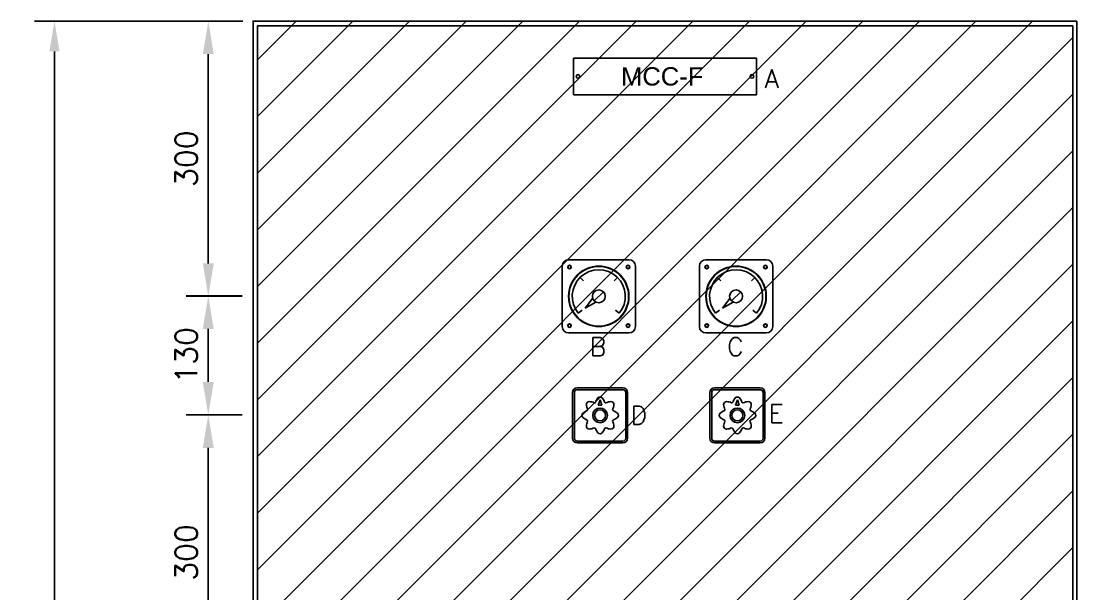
# Model space of a CAD drawing. Header units: millimetres. Extents: x 60229 to 91621, y 21923 to 36546.
# Drawn here: x 67460 to 68614, y 29931 to 30557 of the extents above; entities that cross this region are included whole.
import ezdxf
from ezdxf.enums import TextEntityAlignment as Align

# ---------------------------------------------------------------- set-up
doc = ezdxf.new("R2010")
doc.units = ezdxf.units.MM
doc.linetypes.add('HIDDEN', pattern=[2.5, 1.5, -1])
for name, color, linetype in [('BLOCK', 3, 'Continuous'), ('BOX심벌(제출)500', 3, 'Continuous'), ('H', 2, 'HIDDEN')]:
    doc.layers.add(name, color=color, linetype=linetype)
doc.styles.add('ROMANS', font='romans.shx', dxfattribs={"bigfont": 'fhg.shx'})
doc.styles.get("Standard").update_dxf_attribs({"font": 'arial.ttf'})
doc.dimstyles.new('STANDARD$0', dxfattribs={"dimscale": 12, "dimtxt": 2, "dimasz": 3, "dimexe": 2, "dimexo": 1, "dimgap": 1, "dimtad": 1, "dimdec": 0, "dimzin": 0, "dimdsep": 46, "dimtxsty": 'ROMANS', "dimcen": 0, "dimclrd": 3, "dimclre": 3, "dimclrt": 7, "dimadec": 0, "dimazin": 0, "dimtfac": 0.5, "dimtdec": 0, "dimtix": 1, "dimtmove": 1, "dimatfit": 3, "dimfxl": 1, "dimtolj": 1, "dimtzin": 0, "dimarcsym": 0})

# ---------------------------------------------------------------- blocks, each defined once
blk = doc.blocks.new('NP-M200')
at = {"color": 3}
for p, q in [((-100, 20), (100, 20)), ((-100, 20), (-100, -20)), ((100, 20), (100, -20)), ((-100, -20), (100, -20))]:
    blk.add_line(p, q, dxfattribs=at)
at = {"color": 8}
for centre in [(-95, 0), (95, 0)]:
    blk.add_circle(centre, 2, dxfattribs=at)
blk = doc.blocks.new('*D162')
at = {"color": 3, "lineweight": -2, "transparency": 16777216}
for p, q in [((67701.7, 30256.6), (67640.8, 30256.6)), ((67664.8, 30220.6), (67664.8, 30162.6)), ((67701.7, 30126.6), (67640.8, 30126.6))]:
    blk.add_line(p, q, dxfattribs=at)
at = {"color": 3, "transparency": 16777216}
for points in [[(67658.8, 30220.6), (67670.8, 30220.6), (67664.8, 30256.6)], [(67658.8, 30162.6), (67670.8, 30162.6), (67664.8, 30126.6)]]:
    blk.add_solid(points, dxfattribs=at)
at = {"color": 7, "lineweight": -2, "transparency": 16777216, "insert": (67640.8, 30191.6), "char_height": 24, "attachment_point": 5, "rotation": 90, "style": 'ROMANS'}
blk.add_mtext('\\A1;130', dxfattribs=at)
blk = doc.blocks.new('*D163')
at = {"color": 3, "lineweight": -2, "transparency": 16777216}
for p, q in [((67689.7, 30126.6), (67640.8, 30126.6)), ((67664.8, 30090.6), (67664.8, 29862.1)), ((67689.7, 29826.1), (67640.8, 29826.1))]:
    blk.add_line(p, q, dxfattribs=at)
at = {"color": 3, "transparency": 16777216}
for points in [[(67658.8, 30090.6), (67670.8, 30090.6), (67664.8, 30126.6)], [(67658.8, 29862.1), (67670.8, 29862.1), (67664.8, 29826.1)]]:
    blk.add_solid(points, dxfattribs=at)
at = {"color": 7, "lineweight": -2, "transparency": 16777216, "insert": (67640.8, 29976.4), "char_height": 24, "attachment_point": 5, "rotation": 90, "style": 'ROMANS'}
blk.add_mtext('\\A1;300', dxfattribs=at)
blk = doc.blocks.new('Meter-80광각')
at = {"layer": 'BLOCK'}
for p, q in [((-33, 40), (33, 40)), ((-40, 33), (-40, -33)), ((40, 33), (40, -33)), ((-20.5, 20.5), (-16.8, 16.8)), ((16.8, 16.8), (20.5, 20.5)), ((-5, -5), (5, 5)), ((-6.7, -2.3), (-15, -13.1)), ((-15, -13.1), (-3.1, -6.3)), ((-22.4, -18.5), (-18.3, -15.1)), ((18.3, -15.1), (22.4, -18.5)), ((-33, -40), (33, -40))]:
    blk.add_line(p, q, dxfattribs=at)
for centre, radius in [((-32, 32), 2), ((0, 0), 32.6), ((32, 32), 2), ((0, 0), 7.04), ((-32, -32), 2), ((32, -32), 2)]:
    blk.add_circle(centre, radius, dxfattribs=at)
for centre, radius, start, end in [((-33, 33), 7, 90, 180), ((33, 33), 7, 0, 90), ((0, 0), 29, 320.4774, 219.5226), ((-33, -33), 7, 180, 270), ((33, -33), 7, 270, 0)]:
    blk.add_arc(centre, radius, start, end, dxfattribs=at)
at = {"layer": 'H', "linetype": 'Continuous'}
for centre, radius in [((-32, 32), 1.7), ((0, 0), 33), ((32, 32), 1.7), ((-32, -32), 1.7), ((32, -32), 1.7)]:
    blk.add_circle(centre, radius, dxfattribs=at)
blk = doc.blocks.new('*D164')
at = {"color": 3, "lineweight": -2, "transparency": 16777216}
for p, q in [((67701.7, 30556.6), (67640.8, 30556.6)), ((67664.8, 30520.6), (67664.8, 30292.1)), ((67701.7, 30256.1), (67640.8, 30256.1))]:
    blk.add_line(p, q, dxfattribs=at)
at = {"color": 3, "transparency": 16777216}
for points in [[(67658.8, 30520.6), (67670.8, 30520.6), (67664.8, 30556.6)], [(67658.8, 30292.1), (67670.8, 30292.1), (67664.8, 30256.1)]]:
    blk.add_solid(points, dxfattribs=at)
at = {"color": 7, "lineweight": -2, "transparency": 16777216, "insert": (67640.8, 30406.4), "char_height": 24, "attachment_point": 5, "rotation": 90, "style": 'ROMANS'}
blk.add_mtext('\\A1;300', dxfattribs=at)
blk = doc.blocks.new('*D208')
at = {"color": 3, "lineweight": -2, "transparency": 16777216}
for p, q in [((67702.7, 30556.6), (67474.8, 30556.6)), ((67496.8, 30523.6), (67496.8, 28989.6)), ((67702.7, 28956.6), (67474.8, 28956.6))]:
    blk.add_line(p, q, dxfattribs=at)
at = {"color": 3, "transparency": 16777216}
for points in [[(67491.3, 30523.6), (67502.3, 30523.6), (67496.8, 30556.6)], [(67491.3, 28989.6), (67502.3, 28989.6), (67496.8, 28956.6)]]:
    blk.add_solid(points, dxfattribs=at)
at = {"lineweight": -2, "transparency": 16777216, "insert": (67474.8, 29756.6), "char_height": 22, "attachment_point": 5, "rotation": 90, "style": 'ROMANS'}
blk.add_mtext('\\A1;1600', dxfattribs=at)

msp = doc.modelspace()

# ---------------------------------------------------------------- hatches: boundary and pattern name
at = {"linetype": 'Continuous', "lineweight": -2}
h = msp.add_hatch(dxfattribs=at)
h.set_pattern_fill('ANSI31', color=1, scale=350)
h.set_pattern_definition([(45, (69997.627, 24502.416), (-30.93592, 30.93592), [])])
h.paths.add_polyline_path([(68609.2, 30556.6), (67718.7, 30556.6), (67718.7, 28961.1), (68609.2, 28961.1)])

# ---------------------------------------------------------------- linework, layer by layer
at = {"color": 3, "lineweight": -2}
for p, q in [((68062.8, 30151.1), (68062.8, 30101.1)), ((68067.8, 30156.1), (68117.8, 30156.1)), ((68122.8, 30151.1), (68122.8, 30101.1)), ((68212.8, 30151.1), (68212.8, 30101.1)), ((68217.8, 30156.1), (68267.8, 30156.1)), ((68272.8, 30151.1), (68272.8, 30101.1)), ((68067.8, 30096.1), (68117.8, 30096.1)), ((68217.8, 30096.1), (68267.8, 30096.1))]:
    msp.add_line(p, q, dxfattribs=at)
at = {"color": 8, "lineweight": -2}
for p, q in [((68064.8, 30151.1), (68064.8, 30101.1)), ((68067.8, 30154.1), (68117.8, 30154.1)), ((68120.8, 30151.1), (68120.8, 30101.1)), ((68214.8, 30151.1), (68214.8, 30101.1)), ((68217.8, 30154.1), (68267.8, 30154.1)), ((68270.8, 30151.1), (68270.8, 30101.1)), ((68067.8, 30098.1), (68117.8, 30098.1)), ((68217.8, 30098.1), (68267.8, 30098.1))]:
    msp.add_line(p, q, dxfattribs=at)
at = {"color": 8, "linetype": 'Continuous', "lineweight": -2}
for p, q in [((68092.8, 30143.1), (68090.8, 30137.1)), ((68090.8, 30137.1), (68094.8, 30137.1)), ((68094.8, 30137.1), (68092.8, 30143.1)), ((68242.8, 30143.1), (68240.8, 30137.1)), ((68240.8, 30137.1), (68244.8, 30137.1)), ((68244.8, 30137.1), (68242.8, 30143.1))]:
    msp.add_line(p, q, dxfattribs=at)
at = {"color": 1, "linetype": 'Continuous', "lineweight": -2}
msp.add_lwpolyline([(68613.7, 30556.6), (67713.7, 30556.6), (67713.7, 28956.6), (68613.7, 28956.6)], close=True, dxfattribs=at)
at = {"color": 3, "linetype": 'Continuous', "lineweight": -2}
msp.add_lwpolyline([(68609.2, 28961.1), (67718.7, 28961.1), (67718.7, 30551.6), (68609.2, 30551.6)], close=True, dxfattribs=at)
for points in [[(68078.7, 30140.3, 0.215712), (68077.8, 30137.9, 0.093237), (68079.2, 30132.5, 0), (68079.2, 30132.4)], [(68086.5, 30139.8, 0), (68086.5, 30139.8, 0.093237), (68081, 30141.2, 0.215712), (68078.7, 30140.3)], [(68092.8, 30146.1, 0.215712), (68090.5, 30145.1, 0.093237), (68087.7, 30140.3, 0), (68087.7, 30140.2)], [(68098, 30140.2, 0), (68098, 30140.3, 0.093237), (68095.1, 30145.1, 0.215712), (68092.8, 30146.1)], [(68107, 30140.3, 0.215712), (68104.6, 30141.2, 0.093237), (68099.2, 30139.8, 0), (68099.1, 30139.8)], [(68106.4, 30132.4, 0), (68106.5, 30132.5, 0.093237), (68107.9, 30137.9, 0.215712), (68107, 30140.3)], [(68228.7, 30140.3, 0.215712), (68227.8, 30137.9, 0.093237), (68229.2, 30132.5, 0), (68229.2, 30132.4)], [(68236.5, 30139.8, 0), (68236.5, 30139.8, 0.093237), (68231, 30141.2, 0.215712), (68228.7, 30140.3)], [(68242.8, 30146.1, 0.215712), (68240.5, 30145.1, 0.093237), (68237.7, 30140.3, 0), (68237.7, 30140.2)], [(68248, 30140.2, 0), (68248, 30140.3, 0.093237), (68245.1, 30145.1, 0.215712), (68242.8, 30146.1)], [(68257, 30140.3, 0.215712), (68254.6, 30141.2, 0.093237), (68249.2, 30139.8, 0), (68249.1, 30139.8)], [(68256.4, 30132.4, 0), (68256.5, 30132.5, 0.093237), (68257.9, 30137.9, 0.215712), (68257, 30140.3)], [(68078.7, 30131.3, 0), (68078.7, 30131.3, 0.093237), (68073.9, 30128.4, 0.215712), (68072.8, 30126.1)], [(68072.8, 30126.1, 0.215712), (68073.9, 30123.8, 0.093237), (68078.7, 30121, 0), (68078.7, 30121)], [(68106.9, 30121, 0), (68107, 30121, 0.093237), (68111.8, 30123.8, 0.215712), (68112.8, 30126.1, 0.215712), (68111.8, 30128.4, 0.093237), (68107, 30131.3, 0), (68106.9, 30131.3)], [(68228.7, 30131.3, 0), (68228.7, 30131.3, 0.093237), (68223.9, 30128.4, 0.215712), (68222.8, 30126.1)], [(68222.8, 30126.1, 0.215712), (68223.9, 30123.8, 0.093237), (68228.7, 30121, 0), (68228.7, 30121)], [(68256.9, 30121, 0), (68257, 30121, 0.093237), (68261.8, 30123.8, 0.215712), (68262.8, 30126.1, 0.215712), (68261.8, 30128.4, 0.093237), (68257, 30131.3, 0), (68256.9, 30131.3)], [(68079.2, 30119.8, 0), (68079.2, 30119.8, 0.093237), (68077.8, 30114.3, 0.215712), (68078.7, 30112, 0.215712), (68081, 30111.1, 0.093237), (68086.5, 30112.5, 0), (68086.5, 30112.5)], [(68099.1, 30112.5, 0), (68099.2, 30112.5, 0.093237), (68104.6, 30111.1, 0.215712), (68107, 30112, 0.215712), (68107.9, 30114.3, 0.093237), (68106.5, 30119.8, 0), (68106.4, 30119.8)], [(68229.2, 30119.8, 0), (68229.2, 30119.8, 0.093237), (68227.8, 30114.3, 0.215712), (68228.7, 30112, 0.215712), (68231, 30111.1, 0.093237), (68236.5, 30112.5, 0), (68236.5, 30112.5)], [(68249.1, 30112.5, 0), (68249.2, 30112.5, 0.093237), (68254.6, 30111.1, 0.215712), (68257, 30112, 0.215712), (68257.9, 30114.3, 0.093237), (68256.5, 30119.8, 0), (68256.4, 30119.8)], [(68087.7, 30112.1, 0), (68087.7, 30112, 0.093237), (68090.5, 30107.2, 0.215712), (68092.8, 30106.1, 0.215712), (68095.1, 30107.2, 0.093237), (68098, 30112, 0), (68098, 30112.1)], [(68237.7, 30112.1, 0), (68237.7, 30112, 0.093237), (68240.5, 30107.2, 0.215712), (68242.8, 30106.1, 0.215712), (68245.1, 30107.2, 0.093237), (68248, 30112, 0), (68248, 30112.1)]]:
    msp.add_lwpolyline(points, format="xyb", dxfattribs=at)
at = {"color": 8, "linetype": 'Continuous', "lineweight": -2}
for centre, radius in [((68092.8, 30126.1), 8), ((68092.8, 30126.1), 6), ((68242.8, 30126.1), 8), ((68242.8, 30126.1), 6)]:
    msp.add_circle(centre, radius, dxfattribs=at)
at = {"color": 3, "lineweight": -2}
for centre, start, end in [((68067.8, 30151.1), 90, 180), ((68117.8, 30151.1), 0, 90), ((68217.8, 30151.1), 90, 180), ((68267.8, 30151.1), 0, 90), ((68067.8, 30101.1), 180, 270), ((68117.8, 30101.1), 270, 0), ((68217.8, 30101.1), 180, 270), ((68267.8, 30101.1), 270, 0)]:
    msp.add_arc(centre, 5, start, end, dxfattribs=at)
at = {"color": 8, "lineweight": -2}
for centre, start, end in [((68067.8, 30151.1), 90, 180), ((68117.8, 30151.1), 0, 90), ((68217.8, 30151.1), 90, 180), ((68267.8, 30151.1), 0, 90), ((68067.8, 30101.1), 180, 270), ((68117.8, 30101.1), 270, 0), ((68217.8, 30101.1), 180, 270), ((68267.8, 30101.1), 270, 0)]:
    msp.add_arc(centre, 3, start, end, dxfattribs=at)
at = {"color": 3, "linetype": 'Continuous', "lineweight": -2}
for centre, start, end in [((68092.8, 30126.1), 110.1616, 114.8384), ((68092.8, 30126.1), 65.1616, 69.8384), ((68242.8, 30126.1), 110.1616, 114.8384), ((68242.8, 30126.1), 65.1616, 69.8384), ((68092.8, 30126.1), 155.1616, 159.8384), ((68092.8, 30126.1), 20.1616, 24.8384), ((68242.8, 30126.1), 155.1616, 159.8384), ((68242.8, 30126.1), 20.1616, 24.8384), ((68092.8, 30126.1), 200.1616, 204.8384), ((68092.8, 30126.1), 335.1616, 339.8384), ((68242.8, 30126.1), 200.1616, 204.8384), ((68242.8, 30126.1), 335.1616, 339.8384), ((68092.8, 30126.1), 245.1616, 249.8384), ((68092.8, 30126.1), 290.1616, 294.8384), ((68242.8, 30126.1), 245.1616, 249.8384), ((68242.8, 30126.1), 290.1616, 294.8384)]:
    msp.add_arc(centre, 15, start, end, dxfattribs=at)
at = {"layer": 'BOX심벌(제출)500', "color": 3, "lineweight": -2}
for p, q in [((67718.7, 29311.1), (67718.7, 30551.6)), ((68609.2, 30451.6), (68609.2, 28961.1))]:
    msp.add_line(p, q, dxfattribs=at)

# ---------------------------------------------------------------- block references
at = {"lineweight": -2}
for name, p in [('NP-M200', (68163.7, 30496.3)), ('Meter-80광각', (68091.4, 30256.1)), ('Meter-80광각', (68241.4, 30256.1))]:
    msp.add_blockref(name, p, dxfattribs=at)

# ---------------------------------------------------------------- texts
at = {"color": 252, "lineweight": -2}
msp.add_text('MCC-F', height=20, dxfattribs=at).set_placement((68160.7, 30496.3), align=Align.MIDDLE)
at = {"color": 7, "lineweight": -2, "style": 'ROMANS'}
for s, p in [('A', (68280.5, 30483.7)), ('B', (68090.6, 30191)), ('C', (68240.6, 30191)), ('E', (68285.2, 30117.9)), ('D', (68135.2, 30116.3))]:
    msp.add_text(s, height=20, dxfattribs=at).set_placement(p, align=Align.CENTER)

# ---------------------------------------------------------------- dimensions: what is measured, and where the dimension line sits
at = {"lineweight": -2}
dim = msp.add_linear_dim(base=(67496.8, 28956.6), p1=(67713.7, 30556.6), p2=(67713.7, 28956.6), angle=90, dimstyle='STANDARD$0', override={"dimscale": 11, "dimclrt": 256, "dimfxl": 1.25}, dxfattribs=at)
dim.commit()
dim.dimension.update_dxf_attribs({"geometry": '*D208', "text_midpoint": (67474.8, 29756.6)})
for base, p1, p2, picture, middle in [((67664.7575, 30256.1397), (67713.679, 30556.6368), (67713.679, 30256.1397), '*D164', (67640.7575, 30406.3882)), ((67664.8, 30126.6), (67713.7, 30256.6), (67713.7, 30126.6), '*D162', (67640.8, 30191.6)), ((67664.79, 29826.1379), (67701.679, 30126.6075), (67701.679, 29826.1379), '*D163', (67640.79, 29976.3727))]:
    dim = msp.add_linear_dim(base=base, p1=p1, p2=p2, angle=90, dimstyle='STANDARD$0', dxfattribs=at)
    dim.commit()
    dim.dimension.update_dxf_attribs({"geometry": picture, "text_midpoint": middle})

doc.saveas('drawing.dxf')
